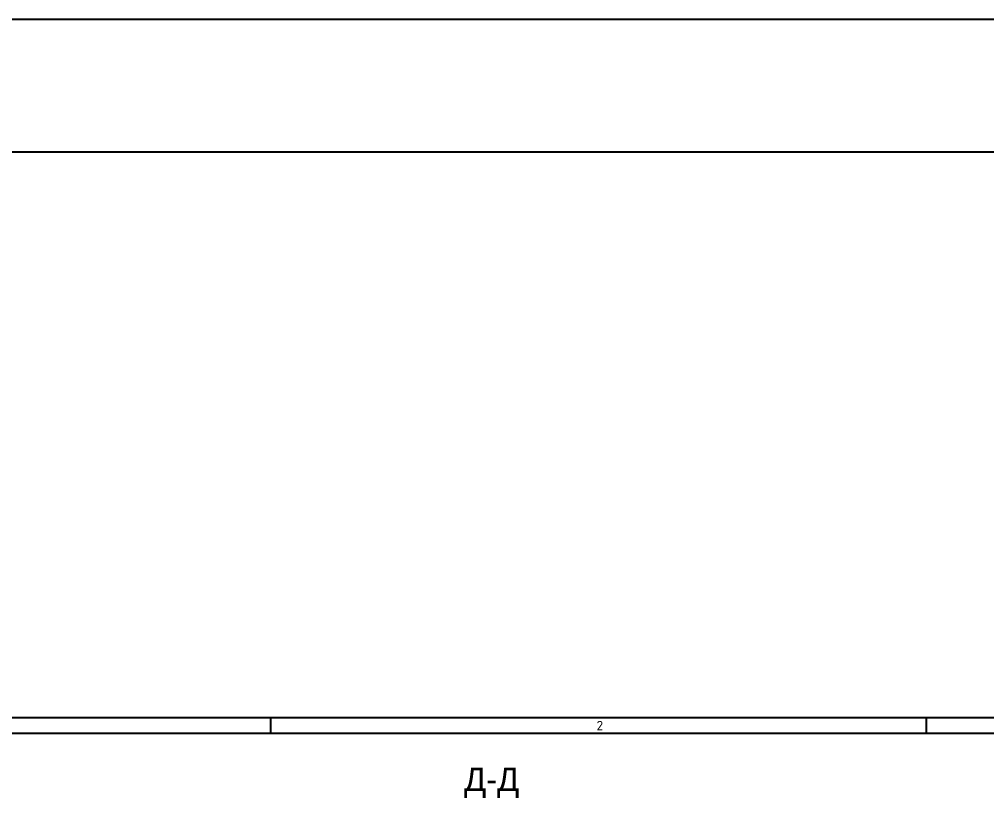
# Model space of a CAD drawing. Header units: millimetres. Extents: x 5443 to 24907, y -17798 to -7408.
# Drawn here: x 14116 to 17214, y -9917 to -7408 of the extents above; entities that cross this region are included whole.
import ezdxf
from ezdxf.enums import TextEntityAlignment as Align

# ---------------------------------------------------------------- set-up
doc = ezdxf.new("R2010")
doc.units = ezdxf.units.MM
doc.layers.add('pen_5', color=1, linetype='Continuous', true_color=0xff0000)
doc.styles.add('3', font='txt.shx', dxfattribs={"height": 3})
doc.styles.add('Arial', font='arial.ttf')

msp = doc.modelspace()

# ---------------------------------------------------------------- linework, layer by layer
at = {"color": 0}
for p, q in [((19130.7, -9645.1), (10720.7, -9645.1)), ((14920.7, -9645.1), (14920.7, -9695.1)), ((17020.7, -9645.1), (17020.7, -9695.1)), ((19080.7, -9695.1), (10920.7, -9695.1))]:
    msp.add_line(p, q, dxfattribs=at)
at = {"color": 2}
for points in [[(6550.2, -17797.8), (24906.9, -17797.8), (24906.9, -7408.2), (6550.2, -7408.2)], [(7251.9, -7832), (24075.8, -7832), (24075.8, -17376), (7251.9, -17376)]]:
    msp.add_lwpolyline(points, close=True, dxfattribs=at)

# ---------------------------------------------------------------- texts
at = {"color": 0, "style": '3'}
msp.add_text('2', height=30, dxfattribs=at).set_placement((15964.5, -9694.1), align=Align.BOTTOM_LEFT)
at = {"layer": 'pen_5', "color": 0, "linetype": 'Continuous', "style": 'Arial'}
msp.add_text(' Д-Д', height=75, dxfattribs=at).set_placement((15510.9, -9902.6), align=Align.BOTTOM_LEFT)

doc.saveas('drawing.dxf')
